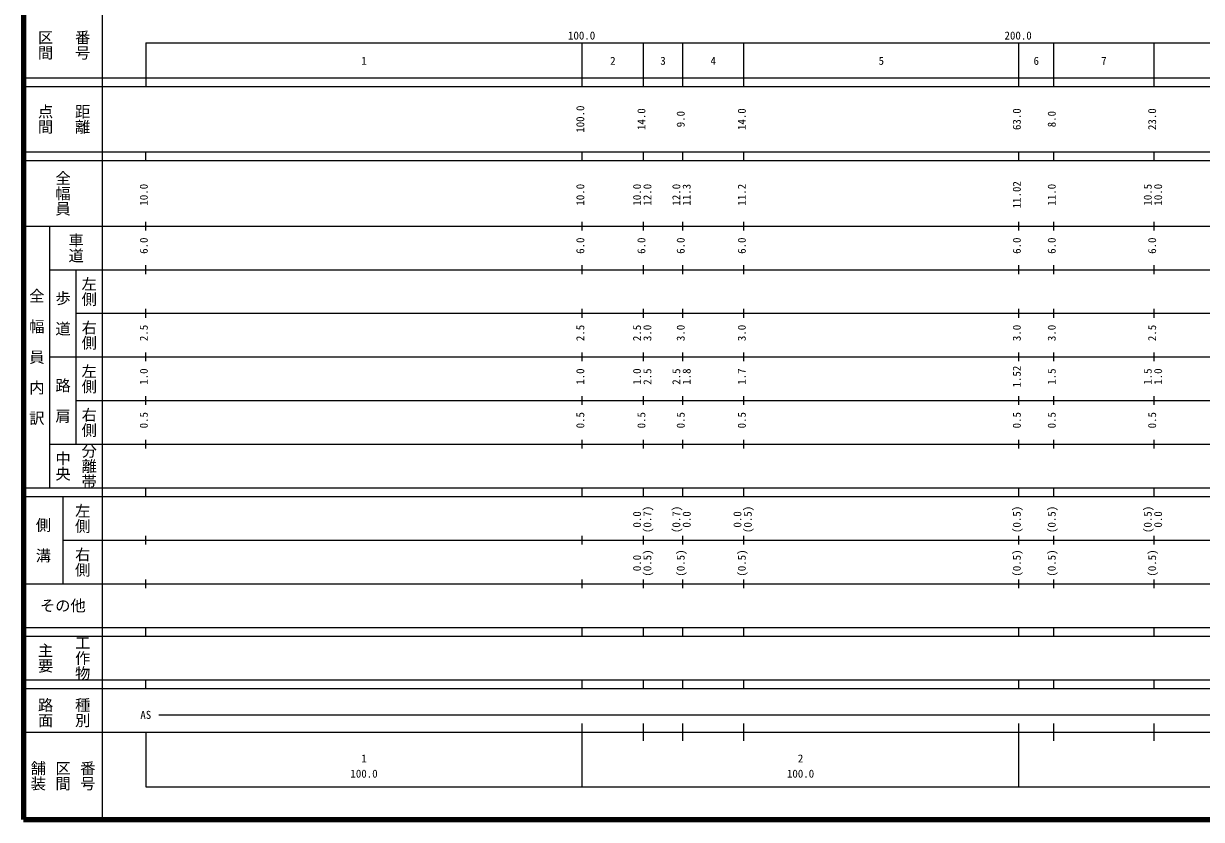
# Model space of a CAD drawing. Units: millimetres on the paper, enlarged 1000 times. Extents: x 40000 to 680000, y 20000 to 380000.
# Drawn here: x 40000 to 309841, y 20000 to 202409 of the extents above; entities that cross this region are included whole.
import ezdxf
from ezdxf.enums import TextEntityAlignment as Align

# ---------------------------------------------------------------- set-up
doc = ezdxf.new("R2010")
doc.units = ezdxf.units.MM
doc.header["$LTSCALE"] = 1000
doc.layers.add('M-TTL', color=2, linetype='Continuous', lineweight=140)
doc.layers.add('M-TTL-BAND', color=7, linetype='Continuous', lineweight=25)
doc.styles.add('@ＭＳ ゴシック', font='')
doc.styles.add('ＭＳ ゴシック', font='')
doc.styles.get('@ＭＳ ゴシック').set_extended_font_data('@MS Gothic')
doc.styles.get('ＭＳ ゴシック').set_extended_font_data('MS Gothic')

msp = doc.modelspace()

# ---------------------------------------------------------------- linework, layer by layer
at = {"layer": 'M-TTL'}
for p, q in [((40000, 380000), (40000, 20000)), ((40000, 20000), (680000, 20000))]:
    msp.add_line(p, q, dxfattribs=at)
at = {"layer": 'M-TTL-BAND'}
for p, q in [((58000, 370000), (58000, 20000)), ((68000, 198000), (579000, 198000)), ((68000, 198000), (68000, 188000)), ((168000, 188000), (168000, 198000)), ((182000, 188000), (182000, 198000)), ((191000, 188000), (191000, 198000)), ((205000, 188000), (205000, 198000)), ((268000, 188000), (268000, 198000)), ((276000, 188000), (276000, 198000)), ((299000, 188000), (299000, 198000)), ((40000, 190000), (579000, 190000)), ((40000, 188000), (579000, 188000)), ((40000, 173000), (579000, 173000)), ((68000, 171000), (68000, 173000)), ((168000, 171000), (168000, 173000)), ((182000, 171000), (182000, 173000)), ((191000, 171000), (191000, 173000)), ((205000, 171000), (205000, 173000)), ((268000, 171000), (268000, 173000)), ((276000, 171000), (276000, 173000)), ((299000, 171000), (299000, 173000)), ((40000, 171000), (579000, 171000)), ((68000, 155000), (68000, 157000)), ((168000, 155000), (168000, 157000)), ((182000, 155000), (182000, 157000)), ((191000, 155000), (191000, 157000)), ((205000, 155000), (205000, 157000)), ((268000, 155000), (268000, 157000)), ((276000, 155000), (276000, 157000)), ((299000, 155000), (299000, 157000)), ((40000, 156000), (579000, 156000)), ((46000, 96000), (46000, 156000)), ((46000, 146000), (579000, 146000)), ((52000, 146000), (52000, 106000)), ((68000, 145000), (68000, 147000)), ((168000, 145000), (168000, 147000)), ((182000, 145000), (182000, 147000)), ((191000, 145000), (191000, 147000)), ((205000, 145000), (205000, 147000)), ((268000, 145000), (268000, 147000)), ((276000, 145000), (276000, 147000)), ((299000, 145000), (299000, 147000)), ((52000, 136000), (579000, 136000)), ((68000, 135000), (68000, 137000)), ((168000, 135000), (168000, 137000)), ((182000, 135000), (182000, 137000)), ((191000, 135000), (191000, 137000)), ((205000, 135000), (205000, 137000)), ((268000, 135000), (268000, 137000)), ((276000, 135000), (276000, 137000)), ((299000, 135000), (299000, 137000)), ((68000, 125000), (68000, 127000)), ((168000, 125000), (168000, 127000)), ((182000, 125000), (182000, 127000)), ((191000, 125000), (191000, 127000)), ((205000, 125000), (205000, 127000)), ((268000, 125000), (268000, 127000)), ((276000, 125000), (276000, 127000)), ((299000, 125000), (299000, 127000)), ((46000, 126000), (579000, 126000)), ((68000, 115000), (68000, 117000)), ((168000, 115000), (168000, 117000)), ((182000, 115000), (182000, 117000)), ((191000, 115000), (191000, 117000)), ((205000, 115000), (205000, 117000)), ((268000, 115000), (268000, 117000)), ((276000, 115000), (276000, 117000)), ((299000, 115000), (299000, 117000)), ((52000, 116000), (579000, 116000)), ((46000, 106000), (579000, 106000)), ((68000, 105000), (68000, 107000)), ((168000, 105000), (168000, 107000)), ((182000, 105000), (182000, 107000)), ((191000, 105000), (191000, 107000)), ((205000, 105000), (205000, 107000)), ((268000, 105000), (268000, 107000)), ((276000, 105000), (276000, 107000)), ((299000, 105000), (299000, 107000)), ((40000, 96000), (579000, 96000)), ((68000, 94000), (68000, 96000)), ((168000, 94000), (168000, 96000)), ((182000, 94000), (182000, 96000)), ((191000, 94000), (191000, 96000)), ((205000, 94000), (205000, 96000)), ((268000, 94000), (268000, 96000)), ((276000, 94000), (276000, 96000)), ((299000, 94000), (299000, 96000)), ((40000, 94000), (579000, 94000)), ((49000, 94000), (49000, 74000)), ((49000, 84000), (579000, 84000)), ((68000, 83000), (68000, 85000)), ((168000, 83000), (168000, 85000)), ((182000, 83000), (182000, 85000)), ((191000, 83000), (191000, 85000)), ((205000, 83000), (205000, 85000)), ((268000, 83000), (268000, 85000)), ((276000, 83000), (276000, 85000)), ((299000, 83000), (299000, 85000)), ((40000, 74000), (579000, 74000)), ((68000, 73000), (68000, 75000)), ((168000, 73000), (168000, 75000)), ((182000, 73000), (182000, 75000)), ((191000, 73000), (191000, 75000)), ((205000, 73000), (205000, 75000)), ((268000, 73000), (268000, 75000)), ((276000, 73000), (276000, 75000)), ((299000, 73000), (299000, 75000)), ((40000, 64000), (579000, 64000)), ((68000, 62000), (68000, 64000)), ((168000, 62000), (168000, 64000)), ((182000, 62000), (182000, 64000)), ((191000, 62000), (191000, 64000)), ((205000, 62000), (205000, 64000)), ((268000, 62000), (268000, 64000)), ((276000, 62000), (276000, 64000)), ((299000, 62000), (299000, 64000)), ((40000, 62000), (579000, 62000)), ((40000, 52000), (579000, 52000)), ((68000, 50000), (68000, 52000)), ((168000, 50000), (168000, 52000)), ((182000, 50000), (182000, 52000)), ((191000, 50000), (191000, 52000)), ((205000, 50000), (205000, 52000)), ((268000, 50000), (268000, 52000)), ((276000, 50000), (276000, 52000)), ((299000, 50000), (299000, 52000)), ((40000, 50000), (579000, 50000)), ((71000, 44000), (551000, 44000)), ((168000, 27500), (168000, 42000)), ((182000, 38000), (182000, 42000)), ((191000, 38000), (191000, 42000)), ((205000, 38000), (205000, 42000)), ((268000, 27500), (268000, 42000)), ((276000, 38000), (276000, 42000)), ((299000, 38000), (299000, 42000)), ((40000, 40000), (579000, 40000)), ((68000, 40000), (68000, 27500)), ((68000, 27500), (579000, 27500))]:
    msp.add_line(p, q, dxfattribs=at)

# ---------------------------------------------------------------- texts
at = {"layer": 'M-TTL-BAND', "style": '@ＭＳ ゴシック'}
for s, p in [('区間', (45000, 197500)), ('番号', (53500, 197500)), ('点間', (45000, 180500)), ('距離', (53500, 180500)), ('全幅員', (49000, 163500)), ('車道', (52000, 151000)), ('左側', (55000, 141000)), ('全\u3000幅\u3000員\u3000内\u3000訳', (43000, 126000)), ('歩\u3000道', (49000, 136000)), ('右側', (55000, 131000)), ('左側', (55000, 121000)), ('路\u3000肩', (49000, 116000)), ('右側', (55000, 111000)), ('分離帯', (55000, 101000)), ('中央', (49000, 101000)), ('左側', (53500, 89000)), ('側\u3000溝', (44500, 84000)), ('右側', (53500, 79000)), ('主要', (45000, 57000)), ('工作物', (53500, 57000)), ('路面', (45000, 44500)), ('種別', (53500, 44500)), ('舗装', (43333, 30000)), ('区間', (49000, 30000)), ('番号', (54667, 30000))]:
    msp.add_text(s, height=2566, rotation=270, dxfattribs=at).set_placement(p, align=Align.MIDDLE_CENTER)
at = {"layer": 'M-TTL-BAND', "style": 'ＭＳ ゴシック'}
for s, p in [('100.0', (167844, 198195)), ('200.0', (267844, 198195)), ('1', (118000, 192405)), ('2', (175000, 192405)), ('3', (186500, 192405)), ('4', (198000, 192405)), ('5', (236500, 192405)), ('6', (272000, 192405)), ('7', (287500, 192405)), ('AS', (68000, 42500)), ('1', (118000, 32523)), ('2', (218000, 32523)), ('100.0', (118000, 29033)), ('100.0', (218000, 29033))]:
    msp.add_text(s, height=1833, dxfattribs=at).set_placement(p, align=Align.BOTTOM_CENTER)
for s, p in [('100.0', (169000, 180500)), ('14.0', (183000, 180500)), ('9.0', (192000, 180500)), ('14.0', (206000, 180500)), ('63.0', (269000, 180500)), ('8.0', (277000, 180500)), ('23.0', (300000, 180500)), ('10.0', (69000, 163174)), ('10.0', (169000, 163174)), ('10.0', (182000, 163174)), ('12.0', (184370, 163174)), ('12.0', (191000, 163174)), ('11.3', (193370, 163174)), ('11.2', (206000, 163174)), ('11.02', (269000, 163174)), ('11.0', (277000, 163174)), ('10.5', (299000, 163174)), ('10.0', (301370, 163174)), ('6.0', (69000, 151500)), ('6.0', (169000, 151500)), ('6.0', (183000, 151500)), ('6.0', (192000, 151500)), ('6.0', (206000, 151500)), ('6.0', (269000, 151500)), ('6.0', (277000, 151500)), ('6.0', (300000, 151500)), ('2.5', (69000, 131500)), ('2.5', (169000, 131500)), ('2.5', (182000, 131500)), ('3.0', (184370, 131500)), ('3.0', (192000, 131500)), ('3.0', (206000, 131500)), ('3.0', (269000, 131500)), ('3.0', (277000, 131500)), ('2.5', (300000, 131500)), ('1.0', (69000, 121500)), ('1.0', (169000, 121500)), ('1.0', (182000, 121500)), ('2.5', (184370, 121500)), ('2.5', (191000, 121500)), ('1.8', (193370, 121500)), ('1.7', (206000, 121500)), ('1.52', (269000, 121500)), ('1.5', (277000, 121500)), ('1.5', (299000, 121500)), ('1.0', (301370, 121500)), ('0.5', (69000, 111500)), ('0.5', (169000, 111500)), ('0.5', (183000, 111500)), ('0.5', (192000, 111500)), ('0.5', (206000, 111500)), ('0.5', (269000, 111500)), ('0.5', (277000, 111500)), ('0.5', (300000, 111500)), ('0.0', (182000, 88764)), ('(0.7)', (184370, 88764)), ('(0.7)', (191000, 88764)), ('0.0', (193370, 88764)), ('0.0', (205000, 88764)), ('(0.5)', (207370, 88764)), ('(0.5)', (269000, 88764)), ('(0.5)', (277000, 88764)), ('(0.5)', (299000, 88764)), ('0.0', (301370, 88764)), ('(0.5)', (184370, 78764)), ('(0.5)', (192000, 78764)), ('(0.5)', (206000, 78764)), ('(0.5)', (269000, 78764)), ('(0.5)', (277000, 78764)), ('(0.5)', (300000, 78764)), ('0.0', (182000, 78764))]:
    msp.add_text(s, height=1833, rotation=90, dxfattribs=at).set_placement(p, align=Align.BOTTOM_CENTER)
msp.add_text('その他', height=2566, dxfattribs=at).set_placement((49000, 69000), align=Align.MIDDLE_CENTER)

doc.saveas('drawing.dxf')
